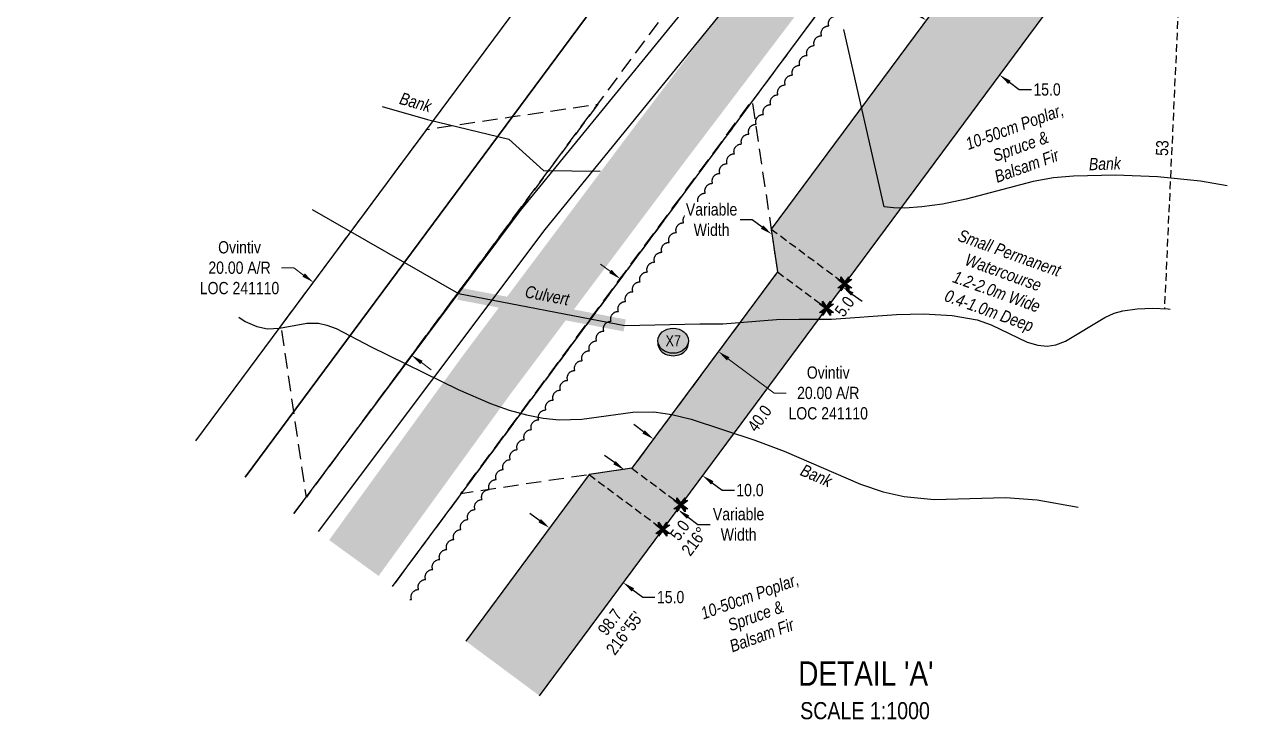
# Model space of a CAD drawing. Extents: x 391856 to 401992, y 6055951 to 6064954.
# Drawn here: x 397824 to 398826, y 6060718 to 6061286 of the extents above; entities that cross this region are included whole.
import ezdxf
from ezdxf.enums import TextEntityAlignment as Align

# ---------------------------------------------------------------- set-up
doc = ezdxf.new("R2010")
doc.units = 0
doc.header["$LTSCALE"] = 5
doc.header["$PDSIZE"] = 0.5
for name, pattern in [('0', [1, 1, 0]), ('foc-ACCESSROAD', [3.75, 2.5, -1.25]), ('foc-TIELINE', [1.875, 1.25, -0.625]), ('foc-TRAV', [1.875, 1.25, -0.625])]:
    doc.linetypes.add(name, pattern=pattern)
doc.layers.get('Defpoints').update_dxf_attribs({"color": 9})
for name, color, linetype, lineweight in [('AS-GENERAL', 48, 'Continuous', 18), ('F-AR-T', 190, 'Continuous', 9), ('T-TEXT', 48, 'Continuous', 18), ('T-TIE-T', 201, 'Continuous', 18)]:
    doc.layers.add(name, color=color, linetype=linetype, lineweight=lineweight)
for name, color, linetype in [('AS-ROADS', 254, 'Continuous'), ('C-RW', 13, 'Continuous'), ('DETAIL-T', 7, 'Continuous'), ('F-AR', 190, 'foc-ACCESSROAD'), ('F-RW', 190, 'Continuous'), ('L-BD1', 253, 'Continuous'), ('L-MON', 1, 'Continuous'), ('P-CROSSINGS', 250, 'Continuous'), ('P-PROPOSED', 10, 'Continuous'), ('P-PROPOSED-H', 21, 'Continuous'), ('P-TRAV', 4, 'foc-TRAV'), ('P-TXT', 4, 'Continuous'), ('T-BUSH', 110, '0'), ('T-BUSH-T', 110, 'Continuous'), ('T-CREEK', 160, 'Continuous'), ('T-SLOPE', 48, 'Continuous'), ('T-TIE', 201, 'foc-TIELINE'), ('T-WATER-T', 170, 'Continuous')]:
    doc.layers.add(name, color=color, linetype=linetype)
doc.styles.add('80CG', font='ARIALN.TTF', dxfattribs={"height": 10})
doc.styles.add('80L', font='ARIALN.TTF', dxfattribs={"height": 10})
doc.styles.add('Crossing', font='ARIALN.TTF', dxfattribs={"height": 10})
doc.styles.add('foc-LtypeFont', font='ARIALN.TTF', dxfattribs={"height": 7.35})
doc.linetypes.add('foc-TOPO-flowdirection-NOLINE', pattern='A,0,[">",foc-LtypeFont,S=0.3,R=0,X=0,Y=-0.945],-20,[">",foc-LtypeFont,S=0.3,R=0,X=0,Y=-0.945],0', length=20)
doc.dimstyles.new('Compass 5 000', dxfattribs={"dimscale": 5, "dimtxt": 9, "dimasz": 2, "dimexe": 0.2, "dimexo": 0.0625, "dimgap": 0.5, "dimtad": 0, "dimtih": 1, "dimtoh": 1, "dimzin": 0, "dimdsep": 46, "dimtxsty": '80CG', "dimcen": 0.1, "dimse1": 1, "dimse2": 1, "dimclrd": 256, "dimclrt": 256, "dimaunit": 1, "dimadec": 4, "dimazin": 0, "dimtfac": 0.06, "dimtofl": 0, "dimtmove": 0, "dimatfit": 1, "dimfxl": 0.2, "dimtolj": 1, "dimtzin": 0, "dimlwd": -1, "dimarcsym": 0})

# ---------------------------------------------------------------- blocks, each defined once
blk = doc.blocks.new('*D122')
at = {"layer": 'Defpoints', "color": 0, "transparency": 16777216}
for p in [(398577.8, 6061312.2), (398638, 6061267.5), (398621.1, 6061244.7)]:
    blk.add_point(p, dxfattribs=at)
at = {"layer": 'P-TXT', "transparency": 16777216}
for p, q in [((398552.9, 6061295.3), (398544.9, 6061301.3)), ((398629.2, 6061238.7), (398637.2, 6061232.8)), ((398637.2, 6061232.8), (398647.2, 6061232.8))]:
    blk.add_line(p, q, dxfattribs=at)
for points in [[(398553.9, 6061296.7), (398551.9, 6061294), (398560.9, 6061289.4)], [(398630.2, 6061240.1), (398628.2, 6061237.4), (398621.1, 6061244.7)]]:
    blk.add_solid(points, dxfattribs=at)
at = {"layer": 'P-TXT', "transparency": 16777216, "insert": (398660, 6061232.8), "char_height": 10, "attachment_point": 5, "style": '80CG'}
blk.add_mtext('\\A1;15.0', dxfattribs=at)
blk = doc.blocks.new('TEMP')
h = blk.add_hatch(color=255)
h.dxf.hatch_style = 1
h.paths.add_polyline_path([(0, 0.25), (-0.67, 1.15), (-0.67, 0.67), (-1.15, 0.67), (-0.25, 0), (-1.15, -0.67), (-0.67, -0.67), (-0.67, -1.15), (0, -0.25), (0.67, -1.15), (0.67, -0.67), (1.15, -0.67), (0.25, 0), (1.15, 0.67), (0.67, 0.67), (0.67, 1.15)])
h.paths.add_polyline_path([(0.57, 0.85), (0.57, 0.57), (0.85, 0.57), (0.08, 0), (0.85, -0.57), (0.57, -0.57), (0.57, -0.85), (0, -0.08), (-0.57, -0.85), (-0.57, -0.57), (-0.85, -0.57), (-0.08, 0), (-0.85, 0.57), (-0.57, 0.57), (-0.57, 0.85), (0, 0.08)], flags=16)
h = blk.add_hatch(color=1)
h.dxf.hatch_style = 1
h.paths.add_polyline_path([(0, 0.08), (-0.57, 0.85), (-0.57, 0.57), (-0.85, 0.57), (-0.08, 0), (-0.85, -0.57), (-0.57, -0.57), (-0.57, -0.85), (0, -0.08), (0.57, -0.85), (0.57, -0.57), (0.85, -0.57), (0.08, 0), (0.85, 0.57), (0.57, 0.57), (0.57, 0.85)])
at = {"color": 1}
for p, q in [((-0.08, 0), (0.08, 0)), ((0, 0.08), (0, -0.08))]:
    blk.add_line(p, q, dxfattribs=at)
at = {"color": 255, "flags": 128}
blk.add_lwpolyline([(-0.25, 0), (-1.15, 0.67), (-0.67, 0.67), (-0.67, 1.15), (0, 0.25), (0.67, 1.15), (0.67, 0.67), (1.15, 0.67), (0.25, 0), (1.15, -0.67), (0.67, -0.67), (0.67, -1.15), (0, -0.25), (-0.67, -1.15), (-0.67, -0.67), (-1.15, -0.67)], close=True, dxfattribs=at)
at = {"color": 1, "flags": 128}
blk.add_lwpolyline([(-0.08, 0), (-0.85, 0.57), (-0.57, 0.57), (-0.57, 0.85), (0, 0.08), (0.57, 0.85), (0.57, 0.57), (0.85, 0.57), (0.08, 0), (0.85, -0.57), (0.57, -0.57), (0.57, -0.85), (0, -0.08), (-0.57, -0.85), (-0.57, -0.57), (-0.85, -0.57)], close=True, dxfattribs=at)
blk = doc.blocks.new('*D131')
at = {"layer": 'Defpoints', "color": 0, "transparency": 16777216}
for p in [(398059.9, 6061075.2), (398053.6, 6061066.7), (398133.9, 6061007.2)]:
    blk.add_point(p, dxfattribs=at)
at = {"layer": 'F-AR-T', "transparency": 16777216}
for p, q in [((398043.8, 6061087.1), (398033.8, 6061087.1)), ((398051.9, 6061081.1), (398043.8, 6061087.1)), ((398148.2, 6061009.6), (398156.3, 6061003.7))]:
    blk.add_line(p, q, dxfattribs=at)
for points in [[(398052.9, 6061082.5), (398050.9, 6061079.8), (398059.9, 6061075.2)], [(398149.2, 6061011), (398147.2, 6061008.3), (398140.2, 6061015.6)]]:
    blk.add_solid(points, dxfattribs=at)
at = {"layer": 'F-AR-T', "transparency": 16777216, "insert": (397999.5, 6061087.1), "char_height": 10, "attachment_point": 5, "style": '80CG', "bg_fill": 3, "box_fill_scale": 1.1, "bg_fill_color": 256, "bg_fill_true_color": 13158600, "bg_fill_transparency": 0}
blk.add_mtext('\\A1;Ovintiv\\P20.00 A/R\\PLOC 241110', dxfattribs=at)
blk = doc.blocks.new('*D132')
at = {"layer": 'Defpoints', "color": 0, "transparency": 16777216}
for p in [(398301.3, 6061065.3), (398391.1, 6061018.6), (398381.6, 6061005.7)]:
    blk.add_point(p, dxfattribs=at)
at = {"layer": 'F-AR-T', "transparency": 16777216}
for p, q in [((398302.8, 6061084.1), (398294.8, 6061090.1)), ((398399.2, 6061012.6), (398436.7, 6060984.7)), ((398436.7, 6060984.7), (398446.7, 6060984.7))]:
    blk.add_line(p, q, dxfattribs=at)
for points in [[(398303.8, 6061085.4), (398301.8, 6061082.8), (398310.8, 6061078.1)], [(398400.2, 6061014), (398398.2, 6061011.3), (398391.1, 6061018.6)]]:
    blk.add_solid(points, dxfattribs=at)
at = {"layer": 'F-AR-T', "transparency": 16777216, "insert": (398481, 6060984.7), "char_height": 10, "attachment_point": 5, "style": '80CG', "bg_fill": 3, "box_fill_scale": 1.1, "bg_fill_color": 256, "bg_fill_true_color": 13158600, "bg_fill_transparency": 0}
blk.add_mtext('\\A1;Ovintiv\\P20.00 A/R\\PLOC 241110', dxfattribs=at)
blk = doc.blocks.new('*D134')
at = {"layer": 'Defpoints', "color": 0, "transparency": 16777216}
for p in [(398335, 6060942.9), (398375.2, 6060913.1), (398378.2, 6060917.2)]:
    blk.add_point(p, dxfattribs=at)
at = {"layer": 'P-TXT', "transparency": 16777216}
for p, q in [((398330, 6060953), (398322, 6060958.9)), ((398386.2, 6060911.3), (398394.3, 6060905.3)), ((398394.3, 6060905.3), (398404.3, 6060905.3))]:
    blk.add_line(p, q, dxfattribs=at)
for points in [[(398331, 6060954.3), (398329, 6060951.6), (398338.1, 6060947)], [(398387.2, 6060912.6), (398385.2, 6060909.9), (398378.2, 6060917.2)]]:
    blk.add_solid(points, dxfattribs=at)
at = {"layer": 'P-TXT', "transparency": 16777216, "insert": (398417, 6060905.3), "char_height": 10, "attachment_point": 5, "style": '80CG'}
blk.add_mtext('\\A1;10.0', dxfattribs=at)
blk = doc.blocks.new('*D135')
at = {"layer": 'Defpoints', "color": 0, "transparency": 16777216}
for p in [(398313.3, 6060829.7), (398203, 6060806.9), (398263.2, 6060762.2)]:
    blk.add_point(p, dxfattribs=at)
at = {"layer": 'P-TXT', "transparency": 16777216}
for p, q in [((398245, 6060880.3), (398237, 6060886.3)), ((398321.3, 6060823.7), (398329.3, 6060817.8)), ((398329.3, 6060817.8), (398339.3, 6060817.8))]:
    blk.add_line(p, q, dxfattribs=at)
for points in [[(398246, 6060881.7), (398244, 6060879), (398253, 6060874.4)], [(398322.3, 6060825.1), (398320.3, 6060822.4), (398313.3, 6060829.7)]]:
    blk.add_solid(points, dxfattribs=at)
at = {"layer": 'P-TXT', "transparency": 16777216, "insert": (398352.1, 6060817.8), "char_height": 10, "attachment_point": 5, "style": '80CG'}
blk.add_mtext('\\A1;15.0', dxfattribs=at)
blk = doc.blocks.new('*D177')
at = {"layer": 'Defpoints', "color": 0, "transparency": 16777216}
for p in [(398434.9, 6061114.3), (398492.6, 6061071.5), (398492.7, 6061071.6)]:
    blk.add_point(p, dxfattribs=at)
at = {"layer": 'P-TXT', "transparency": 16777216}
for p, q in [((398418.9, 6061126.4), (398408.9, 6061126.4)), ((398426.9, 6061120.4), (398418.9, 6061126.4)), ((398500.7, 6061065.6), (398508.8, 6061059.7))]:
    blk.add_line(p, q, dxfattribs=at)
for points in [[(398427.9, 6061121.7), (398425.9, 6061119), (398434.9, 6061114.4)], [(398501.7, 6061066.9), (398499.7, 6061064.3), (398492.7, 6061071.6)]]:
    blk.add_solid(points, dxfattribs=at)
at = {"layer": 'P-TXT', "transparency": 16777216, "insert": (398385.6, 6061126.4), "char_height": 10, "attachment_point": 5, "style": '80CG', "bg_fill": 3, "box_fill_scale": 1.1, "bg_fill_color": 256, "bg_fill_true_color": 13158600, "bg_fill_transparency": 0}
blk.add_mtext('\\A1;Variable\\PWidth', dxfattribs=at)
blk = doc.blocks.new('*D178')
at = {"layer": 'Defpoints', "color": 0, "transparency": 16777216}
for p in [(398314.5, 6060922.3), (398358.7, 6060889.7), (398358.3, 6060889.2)]:
    blk.add_point(p, dxfattribs=at)
at = {"layer": 'P-TXT', "transparency": 16777216}
for p, q in [((398306.1, 6060927.8), (398298.1, 6060933.7)), ((398366.4, 6060883.2), (398374.4, 6060877.3)), ((398374.4, 6060877.3), (398384.4, 6060877.3))]:
    blk.add_line(p, q, dxfattribs=at)
for points in [[(398307.1, 6060929.1), (398305.2, 6060926.4), (398314.2, 6060921.8)], [(398367.4, 6060884.6), (398365.4, 6060881.9), (398358.3, 6060889.2)]]:
    blk.add_solid(points, dxfattribs=at)
at = {"layer": 'P-TXT', "transparency": 16777216, "insert": (398407.7, 6060877.3), "char_height": 10, "attachment_point": 5, "style": '80CG'}
blk.add_mtext('\\A1;Variable\\PWidth', dxfattribs=at)
blk = doc.blocks.new('xing2')
h = blk.add_hatch(color=50)
h.dxf.hatch_style = 1
edge = h.paths.add_edge_path()
edge.add_ellipse((0, 0), major_axis=(-12.5, 0), ratio=0.816297, start_angle=0, end_angle=360)
h = blk.add_hatch(color=250)
h.dxf.hatch_style = 1
edge = h.paths.add_edge_path()
edge.add_ellipse((0, -2), major_axis=(-12.5, 0), ratio=0.816297, start_angle=0, end_angle=180)
edge.add_line((12.5, -2), (12.5, 0))
edge.add_ellipse((0, 0), major_axis=(-12.5, 0), ratio=0.816297, start_angle=0, end_angle=180, ccw=False)
edge.add_line((-12.5, 0), (-12.5, -2))
at = {"color": 250}
blk.add_ellipse((0, 0), major_axis=(-12.5, 0), ratio=0.816297, dxfattribs=at)
blk.add_ellipse((0, -2), major_axis=(-12.5, 0), ratio=0.816297, start_param=0, end_param=3.141593, dxfattribs=at)
at = {"color": 250, "style": 'Crossing'}
blk.add_attdef('CROSSING', text='', height=9, dxfattribs=at).set_placement((0.1, 0), align=Align.MIDDLE_CENTER)
at = {"color": 250, "style": 'Crossing', "flags": 1}
for tag, p in [('OWNER', (0.1, -12.5)), ('DESCRIPTION', (0.1, -25.8)), ('LOCATION', (0.1, -39.3)), ('DWG_REF', (0.1, -52.8))]:
    blk.add_attdef(tag, text='', height=9, dxfattribs=at).set_placement(p, align=Align.MIDDLE_CENTER)

msp = doc.modelspace()

# ---------------------------------------------------------------- hatches: boundary and pattern name
at = {"layer": 'P-PROPOSED-H'}
h = msp.add_hatch(color=256, dxfattribs=at)
h.dxf.hatch_style = 1
h.paths.add_polyline_path([(398184.476, 6060781.966), (398244.71, 6060737.28), (398798.27, 6061483.452), (397893.558, 6062153.343), (398250.234, 6062635.046), (398699.366, 6062302.488), (398729.151, 6062342.649), (398239.805, 6062704.984), (397823.621, 6062142.913), (398708.205, 6061487.926), (398434.297, 6061118.712), (398439.481, 6061083.74), (398320.362, 6060923.174), (398285.382, 6060917.981)])

# ---------------------------------------------------------------- linework, layer by layer
at = {"layer": 'AS-GENERAL', "const_width": 10, "flags": 128}
msp.add_lwpolyline([(398314.513, 6061039.96), (398178.626, 6061065.93)], dxfattribs=at)
at = {"layer": 'AS-ROADS', "const_width": 50, "flags": 128}
msp.add_lwpolyline([(398093.002, 6060849.829), (398201.985, 6061000.085), (398345.865, 6061191.769), (398532.057, 6061437.194), (398740.183, 6061715.021), (398866.467, 6061884.407), (398960.903, 6062010.45), (399298.039, 6062474.112)], dxfattribs=at)
at = {"layer": 'C-RW'}
for points in [[(398003.991, 6060915.864), (398448.358, 6061514.795), (398493.032, 6061575.044), (398569.66, 6061678.327), (398610.906, 6061733.917), (398746.37, 6061916.519), (398791.065, 6061976.766), (398865.63, 6062077.272), (398913.456, 6062143.943), (399208.44, 6062540.803)], [(399329.583, 6062450.931), (398124.463, 6060826.489)], [(397963.823, 6060945.663), (398408.157, 6061544.594), (398452.854, 6061604.843), (398542.228, 6061725.321), (398610.906, 6061733.917), (398696.791, 6061744.647), (398656.003, 6061689.134), (398569.66, 6061678.327), (398493.032, 6061575.044), (398448.358, 6061514.795), (398003.991, 6060915.864)]]:
    msp.add_lwpolyline(points, dxfattribs=at)
at = {"layer": 'F-AR', "flags": 128}
for points in [[(398044.131, 6060886.085), (398458.747, 6061444.935), (398533.181, 6061545.272), (398638.263, 6061686.914), (398679.492, 6061742.486), (398786.514, 6061886.743), (398831.21, 6061946.994), (398950.407, 6062107.654), (399249.265, 6062510.516)], [(399329.583, 6062450.931), (398124.463, 6060826.489)]]:
    msp.add_lwpolyline(points, dxfattribs=at)
for points in [[(398292.512, 6061220.924), (398054.224, 6060899.684), (398043.851, 6060969.584), (398033.473, 6061039.562), (398152.616, 6061200.181), (398222.689, 6061210.627), (398292.512, 6061220.924)], [(398320.362, 6060923.174), (398180.476, 6060902.409), (398418.771, 6061223.635), (398439.494, 6061083.823), (398320.362, 6060923.174)]]:
    msp.add_lwpolyline(points, close=True, dxfattribs=at)
at = {"layer": 'F-RW'}
for points in [[(398044.029, 6060886.161), (398054.186, 6060899.771), (398229.373, 6061133.868), (398419.75, 6061367.586), (398853.908, 6061958.49), (399079.366, 6062266.653), (399253.5, 6062507.374)], [(399273.582, 6062492.476), (399099.583, 6062251.946), (398874.069, 6061943.706), (398439.528, 6061352.282), (398249.075, 6061118.473), (398063.934, 6060871.394)]]:
    msp.add_lwpolyline(points, dxfattribs=at)
at = {"layer": 'P-PROPOSED', "flags": 128}
msp.add_lwpolyline([(398244.71, 6060737.28), (398798.27, 6061483.452), (397893.558, 6062153.343), (398250.234, 6062635.046), (398699.366, 6062302.488), (398729.151, 6062342.649), (398239.805, 6062704.984), (397823.621, 6062142.913), (398708.205, 6061487.926), (398434.297, 6061118.712), (398439.481, 6061083.74), (398320.362, 6060923.174), (398285.382, 6060917.981), (398184.476, 6060781.966)], dxfattribs=at)
at = {"layer": 'P-TRAV', "flags": 128}
for points in [[(398434.297, 6061118.712), (398494.531, 6061074.026)], [(398439.481, 6061083.74), (398479.637, 6061053.95)], [(398320.362, 6060923.174), (398360.518, 6060893.383)], [(398285.382, 6060917.981), (398345.616, 6060873.296)]]:
    msp.add_lwpolyline(points, dxfattribs=at)
at = {"layer": 'T-BUSH', "flags": 128}
msp.add_lwpolyline([(398138.905, 6060815.774, -0.05232999), (398140.173, 6060815.902, -0.52056705), (398145.941, 6060824.071, -0.52056705), (398151.71, 6060832.239, -0.52056705), (398157.479, 6060840.407, -0.52056705), (398163.248, 6060848.575, -0.52056705), (398169.017, 6060856.744, -0.52056705), (398174.786, 6060864.912, -0.52056705), (398180.554, 6060873.08, -0.52056705), (398186.323, 6060881.248, -0.52056705), (398192.092, 6060889.417, -0.52056705), (398197.861, 6060897.585, -0.52056705), (398203.63, 6060905.753, -0.52056705), (398209.399, 6060913.921, -0.52056705), (398215.167, 6060922.09, -0.52056705), (398220.936, 6060930.258, -0.52056705), (398226.705, 6060938.426, -0.52056705), (398232.474, 6060946.594, -0.52056705), (398238.243, 6060954.763, -0.52056705), (398244.163, 6060962.822, -0.52056705), (398250.089, 6060970.877, -0.52056705), (398256.015, 6060978.932, -0.52056705), (398261.941, 6060986.987, -0.52056705), (398267.867, 6060995.041, -0.52056705), (398273.793, 6061003.096, -0.52056705), (398279.72, 6061011.151, -0.52056705), (398285.646, 6061019.206, -0.52056705), (398291.572, 6061027.261, -0.52056705), (398297.498, 6061035.316, -0.52056705), (398303.424, 6061043.371, -0.52056705), (398309.35, 6061051.426, -0.52056705), (398315.276, 6061059.481, -0.52056705), (398321.202, 6061067.536, -0.52056705), (398327.128, 6061075.591, -0.52056705), (398333.054, 6061083.646, -0.52056705), (398338.98, 6061091.701, -0.52056705), (398344.906, 6061099.755, -0.52056705), (398350.832, 6061107.81, -0.52056705), (398356.758, 6061115.865, -0.52056705), (398362.684, 6061123.92, -0.52056705), (398368.61, 6061131.975, -0.52056705), (398374.537, 6061140.03, -0.52056705), (398380.463, 6061148.085, -0.52056705), (398386.406, 6061156.127, -0.52056705), (398392.349, 6061164.17, -0.52056705), (398398.292, 6061172.212, -0.52056705), (398404.236, 6061180.254, -0.52056705), (398410.179, 6061188.296, -0.52056705), (398416.122, 6061196.338, -0.52056705), (398422.065, 6061204.381, -0.52056705), (398428.009, 6061212.423, -0.52056705), (398433.952, 6061220.465, -0.52056705), (398439.895, 6061228.507, -0.52056705), (398445.839, 6061236.549, -0.52056705), (398451.782, 6061244.592, -0.52056705), (398457.725, 6061252.634, -0.52056705), (398463.669, 6061260.676, -0.52056705), (398469.612, 6061268.718, -0.52056705), (398475.555, 6061276.761, -0.52056705), (398481.498, 6061284.803, -0.52056705), (398487.442, 6061292.845, -0.52056705), (398493.385, 6061300.887, -0.52056705), (398499.328, 6061308.929, -0.52056705), (398505.272, 6061316.972, -0.52056705), (398511.215, 6061325.014, -0.52056705), (398517.158, 6061333.056, -0.52056705), (398523.102, 6061341.098, -0.52056705), (398529.045, 6061349.14, -0.52056705), (398534.988, 6061357.183, -0.52056705), (398540.932, 6061365.225, -0.52056705), (398546.875, 6061373.267, -0.52056705), (398552.818, 6061381.309, -0.52056705), (398558.761, 6061389.351, -0.52056705), (398564.705, 6061397.394, -0.52056705), (398570.648, 6061405.436, -0.52056705), (398576.591, 6061413.478, -0.52056705), (398582.909, 6061419.143, -0.52056705), (398591.034, 6061413.313, -0.52056705), (398599.159, 6061407.484, -0.52056705), (398607.284, 6061401.654, -0.52056705), (398615.409, 6061395.825, -0.52056705), (398623.534, 6061389.996, -0.52056705), (398631.66, 6061384.166, -0.52056705), (398639.785, 6061378.337, -0.52056705), (398647.91, 6061372.507, -0.52056705), (398656.035, 6061366.678, -0.52056705), (398664.16, 6061360.848, -0.52056705), (398672.285, 6061355.019, -0.52056705), (398680.41, 6061349.19, -0.52056705), (398688.536, 6061343.36, -0.52056705), (398696.661, 6061337.531, -0.52056705), (398704.786, 6061331.701, -0.52056705), (398711.167, 6061336.035, -0.52056705), (398716.884, 6061344.239, -0.52056705), (398722.602, 6061352.444, -0.52056705), (398728.319, 6061360.648, -0.52056705), (398734.036, 6061368.853, -0.52056705), (398739.753, 6061377.057, -0.52056705), (398745.47, 6061385.261, -0.52056705), (398751.188, 6061393.466, -0.52056705), (398756.905, 6061401.67, -0.52056705), (398763.13, 6061409.488, -0.52056705), (398769.514, 6061417.186, -0.52056705), (398775.897, 6061424.883, -0.52056705), (398782.281, 6061432.581, -0.52056705), (398788.664, 6061440.278, -0.52056705), (398795.047, 6061447.976, -0.52056705), (398801.431, 6061455.674, -0.52056705), (398807.814, 6061463.371, -0.52056705), (398814.197, 6061471.069, -0.52056705), (398820.423, 6061478.889, -0.52056705), (398826.332, 6061486.956, -0.52056705), (398832.241, 6061495.024, -0.52056705), (398838.15, 6061503.091, -0.52056705), (398844.059, 6061511.159, -0.52056705), (398849.968, 6061519.226, -0.52056705), (398855.877, 6061527.294, -0.52056705), (398861.786, 6061535.362, -0.52056705), (398867.695, 6061543.429, -0.52056705), (398873.604, 6061551.497, -0.52056705), (398879.513, 6061559.564, -0.52056705), (398885.421, 6061567.632, -0.52056705), (398891.33, 6061575.699, -0.52056705), (398892.124, 6061583.338, -0.52056705), (398884.955, 6061590.31, -0.52056705), (398877.786, 6061597.281, -0.52056705), (398870.616, 6061604.253, -0.52056705), (398863.447, 6061611.224, -0.52056705), (398856.278, 6061618.196, -0.52056705), (398849.109, 6061625.168, -0.52056705), (398841.94, 6061632.139, -0.52056705), (398834.771, 6061639.111, -0.52056705), (398827.602, 6061646.083, -0.52056705), (398820.433, 6061653.054, -0.52056705), (398813.263, 6061660.026, -0.52056705), (398806.094, 6061666.998, -0.52056705), (398798.925, 6061673.969, -0.52056705), (398791.756, 6061680.941, -0.52056705), (398784.587, 6061687.912, -0.52056705), (398781.231, 6061695.164, -0.52056705), (398787.304, 6061703.109, -0.52056705), (398793.376, 6061711.054, -0.52056705), (398799.449, 6061718.999, -0.52056705), (398805.521, 6061726.945, -0.52056705), (398811.594, 6061734.89, -0.52056705), (398817.667, 6061742.835, -0.52056705), (398823.739, 6061750.78, -0.52056705), (398829.812, 6061758.725, -0.52056705), (398835.884, 6061766.67, -0.52056705), (398841.957, 6061774.615, -0.52056705), (398848.03, 6061782.56, -0.52056705), (398854.102, 6061790.505, -0.52056705), (398860.175, 6061798.45, -0.52056705), (398866.247, 6061806.395, -0.52056705), (398872.32, 6061814.34, -0.52056705), (398878.393, 6061822.285, -0.52056705), (398884.465, 6061830.23, -0.52056705), (398890.538, 6061838.175, -0.52056705), (398896.611, 6061846.12, -0.52056705), (398902.683, 6061854.065, -0.52056705), (398908.8, 6061861.976, -0.52056705), (398914.949, 6061869.862, -0.52056705), (398921.097, 6061877.749, -0.52056705), (398927.246, 6061885.635, -0.52056705), (398933.394, 6061893.521, -0.52056705), (398939.543, 6061901.408, -0.52056705), (398945.691, 6061909.294, -0.52056705), (398951.84, 6061917.181, -0.52056705), (398957.988, 6061925.067, -0.52056705), (398964.137, 6061932.953, -0.52056705), (398970.285, 6061940.84, -0.52056705), (398976.434, 6061948.726, -0.52056705), (398982.582, 6061956.613, -0.52056705), (398988.731, 6061964.499, -0.52056705), (398994.879, 6061972.386, -0.52056705), (399001.028, 6061980.272, -0.52056705), (399006.75, 6061988.473, -0.52056705), (399012.458, 6061996.683, -0.52056705), (399018.167, 6062004.894, -0.52056705), (399023.875, 6062013.104, -0.52056705), (399029.584, 6062021.315, -0.52056705), (399035.293, 6062029.525, -0.52056705), (399041.001, 6062037.736, -0.52056705), (399046.71, 6062045.946, -0.52056705), (399052.419, 6062054.157, -0.52056705), (399058.127, 6062062.367, -0.52056705), (399063.836, 6062070.578, -0.52056705), (399069.142, 6062078.21)], format="xyb", dxfattribs=at)
at = {"layer": 'T-CREEK', "linetype": 'foc-TOPO-flowdirection-NOLINE', "flags": 128}
msp.add_lwpolyline([(398058.832, 6061134.757), (398178.526, 6061066.085), (398314.513, 6061039.96), (398375.944, 6061041.378), (398394.736, 6061041.198), (398438.744, 6061044.758), (398457.301, 6061045.041), (398483.563, 6061045.129), (398536.888, 6061048.798), (398559.25, 6061049.476), (398582.417, 6061048.206), (398602.75, 6061044.492), (398614.3, 6061040.34), (398643.768, 6061026.379), (398652.326, 6061023.877), (398659.995, 6061023.136), (398667.233, 6061024.162), (398675.081, 6061027.053), (398707.125, 6061046.474), (398714.801, 6061049.986), (398721.853, 6061051.97), (398733.62, 6061053.52), (398746.141, 6061054.005), (398759.068, 6061053.409), (398760.579, 6061053.214)], dxfattribs=at)
at = {"layer": 'T-CREEK', "flags": 128}
msp.add_lwpolyline([(398058.832, 6061134.757), (398178.526, 6061066.085), (398314.513, 6061039.96), (398375.944, 6061041.378), (398394.736, 6061041.198), (398438.744, 6061044.758), (398457.301, 6061045.041), (398483.563, 6061045.129), (398536.888, 6061048.798), (398559.25, 6061049.476), (398582.417, 6061048.206), (398602.75, 6061044.492), (398614.3, 6061040.34), (398643.768, 6061026.379), (398652.326, 6061023.877), (398659.995, 6061023.136), (398667.233, 6061024.162), (398675.081, 6061027.053), (398707.125, 6061046.474), (398714.801, 6061049.986), (398721.853, 6061051.97), (398733.62, 6061053.52), (398746.141, 6061054.005), (398759.068, 6061053.409), (398760.579, 6061053.214)], dxfattribs=at)
at = {"layer": 'T-SLOPE'}
for points in [[(398807.414, 6061153.959), (398785.536, 6061157.913), (398750.395, 6061161.574), (398715.998, 6061162.873), (398681.668, 6061161.958), (398665.183, 6061160.534), (398648.495, 6061157.62), (398593.933, 6061143.314), (398574.493, 6061139.097), (398557.632, 6061136.917), (398543.705, 6061135.813), (398534.287, 6061135.992), (398526.817, 6061136.991), (398493.693, 6061281.961)], [(398116.169, 6061218.977), (398153.219, 6061208.405), (398219.888, 6061192.258), (398248.103, 6061166.677), (398294.449, 6061166.115)], [(397998.98, 6061046.844), (398004.179, 6061043.305), (398013.64, 6061039.042), (398022.346, 6061037.195), (398032.116, 6061037.644), (398054.515, 6061041.812), (398064.059, 6061041.806), (398070.925, 6061040.245), (398078.409, 6061037.378), (398107.157, 6061022.443), (398178.382, 6060987.623), (398204.852, 6060976.088), (398219.918, 6060970.745), (398234.124, 6060966.771), (398247.746, 6060964.092), (398260.925, 6060962.681), (398279.49, 6060963.301), (398321.143, 6060969.113), (398338.484, 6060969.255), (398352.969, 6060967.207), (398368.985, 6060963.379), (398420.847, 6060946.209), (398445.084, 6060937.199), (398507.283, 6060910.244), (398525.914, 6060903.992), (398542.996, 6060899.98), (398567.629, 6060897.702), (398626.011, 6060899.183), (398651.99, 6060897.483), (398685.4, 6060891.497)]]:
    msp.add_lwpolyline(points, dxfattribs=at)
at = {"layer": 'T-TIE'}
msp.add_line((398768.079, 6061316.736), (398755.948, 6061053.553), dxfattribs=at)

# ---------------------------------------------------------------- block references
at = {"layer": 'L-MON', "color": 5, "xscale": 5.000000000000034, "yscale": 5.000000000000034, "zscale": 5.000000000000034}
for p in [(398360.518, 6060893.383), (398345.616, 6060873.296)]:
    msp.add_blockref('TEMP', p, dxfattribs=at)

# ---------------------------------------------------------------- texts
at = {"layer": 'DETAIL-T', "color": 3, "insert": (398397.426, 6060765.362), "char_height": 20, "width": 225.8342, "attachment_point": 1, "style": '80CG'}
msp.add_mtext("\\pi59.02215;DETAIL 'A'\\P\\pi60.62719;{\\H0.7x;SCALE 1:1000}", dxfattribs=at)
at = {"layer": 'L-BD1', "style": '80L'}
for s, rotation, p in [('5.0', 53.4295, (398494.291, 6061055.502)), ('40.0', 53.4295, (398424.773, 6060963.981)), ('5.0', 53.4295, (398359.516, 6060872.477)), ('216°', 53.4295, (398371.563, 6060863.539)), ('98.7', 53.0706, (398302.398, 6060797.5)), ("216°55'", 53.0706, (398314.388, 6060788.488))]:
    msp.add_text(s, height=10, rotation=rotation, dxfattribs=at).set_placement(p, align=Align.MIDDLE)
at = {"layer": 'T-BUSH-T', "char_height": 10, "attachment_point": 1, "rotation": 20, "style": '80L'}
for insert in [(398590.566, 6061192.107), (398373.911, 6060808.283)]:
    msp.add_mtext_dynamic_manual_height_columns('\\pi1.79345;{\\fArial Narrow|b0|i1|c0|p34;10-50cm Poplar,\\P\\pi19.32074;Spruce & \\P\\pi14.76753;Balsam Fir}', width=84.77381, gutter_width=50, heights=[0], dxfattribs=dict(at, insert=insert))
at = {"layer": 'T-TEXT', "char_height": 10, "attachment_point": 1, "style": '80L'}
for s, width, insert, rotation in [('{\\fArial Narrow|b0|i1|c0|p34;Bank}', 26.82578, (398132.345, 6061230.804), 344.073205), ('\\pi0.29898;{\\fArial Narrow|b0|i1|c0|p34;Bank}', 26.82578, (398693.739, 6061176.771), 1.527578), ('\\pi0.54454;{\\fArial Narrow|b0|i1|c0|p34;Culvert}', 36.82578, (398233.729, 6061072.946), 349.18043), ('\\pi0.29898;{\\fArial Narrow|b0|i1|c0|p34;Bank}', 26.82578, (398461.042, 6060927.124), 336.570202)]:
    msp.add_mtext_dynamic_manual_height_columns(s, width=width, gutter_width=50, heights=[0], dxfattribs=dict(at, insert=insert, rotation=rotation))
at = {"layer": 'T-TIE-T', "style": '80L'}
msp.add_text('53', height=10, rotation=87.360964, dxfattribs=at).set_placement((398754.138, 6061184.977), align=Align.MIDDLE)
at = {"layer": 'T-WATER-T', "insert": (398589.15, 6061118.989), "char_height": 10, "attachment_point": 1, "rotation": 340.22705, "style": '80L'}
msp.add_mtext_dynamic_manual_height_columns('\\pi0.45587;{\\fArial Narrow|b0|i1|c0|p34;Small Permanent \\P\\pi12.6148;Watercourse\\P\\pi7.96951;1.2-2.0m Wide\\P\\pi6.86446;0.4-1.0m Deep}', width=88.45607, gutter_width=50, heights=[0], dxfattribs=at)

# ---------------------------------------------------------------- dimensions: what is measured, and where the dimension line sits
at = {"layer": 'P-TXT'}
for base, p1, p2, picture, middle in [((398621.148, 6061244.699), (398577.814, 6061312.165), (398638.048, 6061267.48), '*D122', (398659.974, 6061232.774)), ((398313.272, 6060829.698), (398202.973, 6060806.898), (398263.207, 6060762.213), '*D135', (398352.098, 6060817.773))]:
    dim = msp.add_linear_dim(base=base, p1=p1, p2=p2, angle=323.429492, text='15.0', dimstyle='Compass 5 000', dxfattribs=at)
    dim.commit()
    dim.dimension.update_dxf_attribs({"geometry": picture, "text_midpoint": middle, "dimtype": 161})
dim = msp.add_aligned_dim(p1=(398314.54, 6060922.309), p2=(398358.702, 6060889.669), distance=-0.602, text='Variable\\PWidth', dimstyle='Compass 5 000', dxfattribs=at)
dim.commit()
dim.dimension.update_dxf_attribs({"geometry": '*D178', "text_midpoint": (398407.664, 6060877.297)})

# ---------------------------------------------------------------- next in the draw order: dimensions: what is measured, and where the dimension line sits
at = {"layer": 'F-AR-T'}
for base, p1, p2, angle, picture, middle in [((398059.893, 6061075.159), (398133.942, 6061007.153), (398053.638, 6061066.728), 143.429103, '*D131', (397999.523, 6061087.088)), ((398391.141, 6061018.58), (398301.311, 6061065.297), (398381.606, 6061005.728), 323.429492, '*D132', (398481.037, 6060984.746))]:
    dim = msp.add_linear_dim(base=base, p1=p1, p2=p2, angle=angle, text='Ovintiv\\P20.00 A/R\\PLOC 241110', dimstyle='Compass 5 000', override={"dimtfill": 1}, dxfattribs=at)
    dim.commit()
    dim.dimension.update_dxf_attribs({"geometry": picture, "text_midpoint": middle, "dimtype": 161})

# ---------------------------------------------------------------- next in the draw order: block references
at = {"layer": 'P-CROSSINGS'}
msp.add_blockref('xing2', (398354.135, 6061027.413), dxfattribs=at).add_auto_attribs({'CROSSING': 'X7'})

# ---------------------------------------------------------------- next in the draw order: dimensions: what is measured, and where the dimension line sits
at = {"layer": 'P-TXT'}
dim = msp.add_linear_dim(base=(398492.707, 6061071.567), p1=(398434.851, 6061114.319), p2=(398492.626, 6061071.458), angle=323.429492, text='Variable\\PWidth', dimstyle='Compass 5 000', override={"dimtfill": 1}, dxfattribs=at)
dim.commit()
dim.dimension.update_dxf_attribs({"geometry": '*D177', "text_midpoint": (398385.618, 6061126.355), "dimtype": 161})
dim = msp.add_linear_dim(base=(398378.206, 6060917.226), p1=(398335.006, 6060942.913), p2=(398375.162, 6060913.122), angle=323.429492, text='10.0', dimstyle='Compass 5 000', dxfattribs=at)
dim.commit()
dim.dimension.update_dxf_attribs({"geometry": '*D134', "text_midpoint": (398417.033, 6060905.301), "dimtype": 161})

# ---------------------------------------------------------------- next in the draw order: block references
at = {"layer": 'L-MON', "color": 5, "xscale": 5.000000000000034, "yscale": 5.000000000000034, "zscale": 5.000000000000034}
for p in [(398494.531, 6061074.026), (398479.637, 6061053.95)]:
    msp.add_blockref('TEMP', p, dxfattribs=at)

doc.saveas('drawing.dxf')
